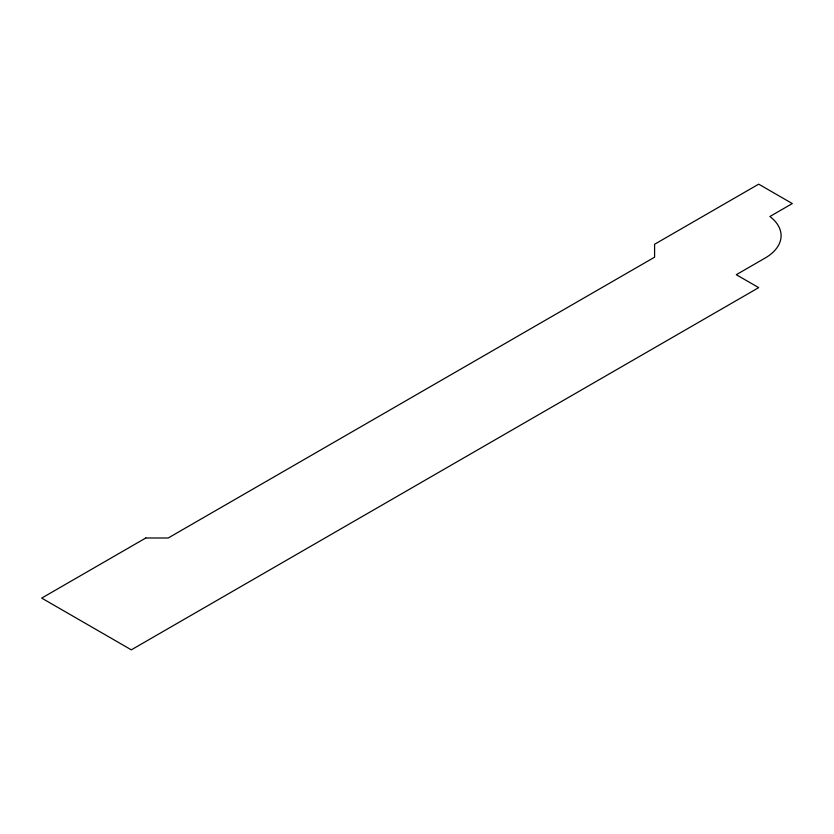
<?xml version="1.0" encoding="UTF-8"?>
<svg xmlns="http://www.w3.org/2000/svg" width="834" height="834" viewBox="0 0 834 834"><rect width="100%" height="100%" fill="white"/><g stroke="black" fill="none" stroke-linecap="round" stroke-linejoin="round"><path stroke-width="1.25" d="M145.804 537.993L41.7 598.103L131.324 649.842L758.69 287.636L736.286 274.709L764.288 258.53A54.961 31.734 0 0 0 769.897 216.496L792.3 203.559L758.69 184.158L654.586 244.258L654.586 257.195L168.218 537.993L145.804 537.993"/></g></svg>
